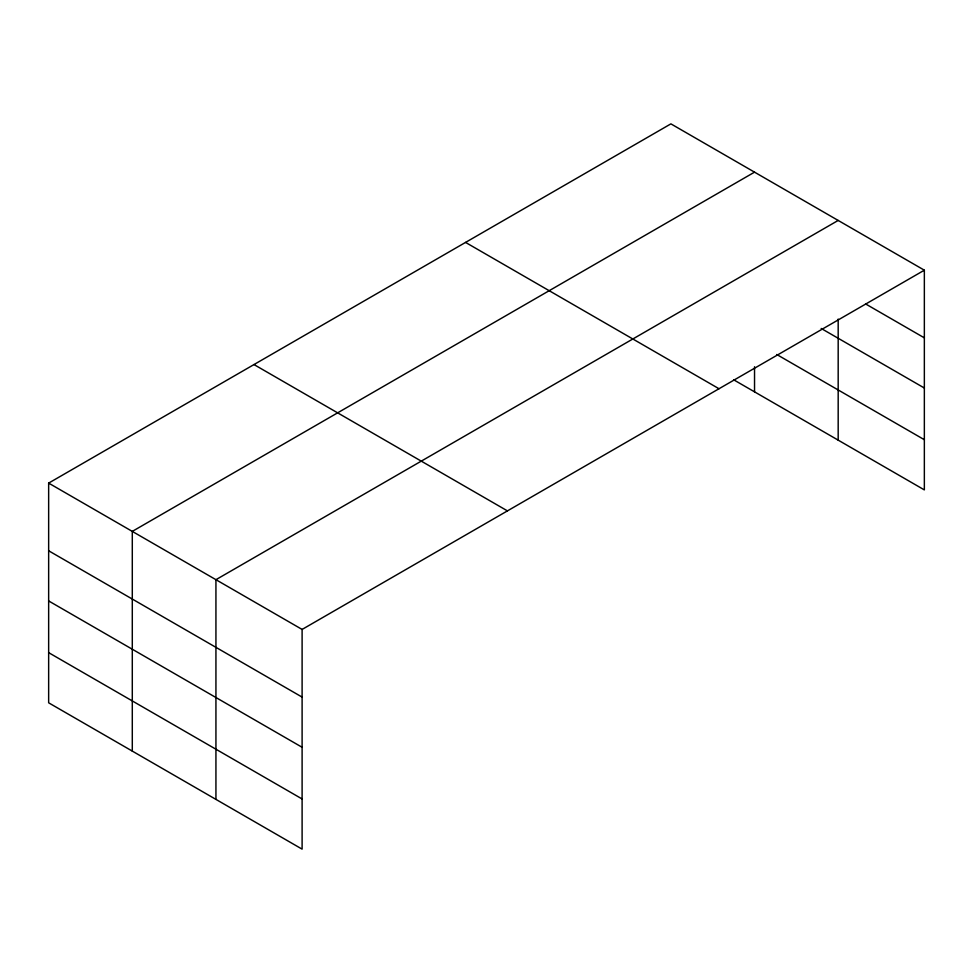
<?xml version="1.0" encoding="UTF-8"?>
<svg xmlns="http://www.w3.org/2000/svg" width="973" height="973" viewBox="0 0 973 973"><rect width="100%" height="100%" fill="white"/><g stroke="black" fill="none" stroke-linecap="round" stroke-linejoin="round"><path stroke-width="1.46" d="M48.65 483.107L302.104 629.434L302.104 849.137L48.65 702.81L48.65 483.107L670.896 123.863L924.35 270.19L924.35 489.893L733.63 379.774M754.537 172.148L132.292 531.392L132.292 751.107M838.179 220.433L215.933 579.689L215.933 799.392M302.104 629.434L924.35 270.19M865.593 303.929L924.35 337.85M821.188 328.46L924.35 388.02M776.758 354.5L924.35 439.711M465.556 242.411L719.011 388.738M253.989 364.559L507.444 510.886M48.65 550.767L302.104 697.094M48.65 600.937L302.104 747.276M48.65 652.64L302.104 798.967M838.179 319.083L838.179 440.137M754.537 366.76L754.537 391.851"/></g></svg>
